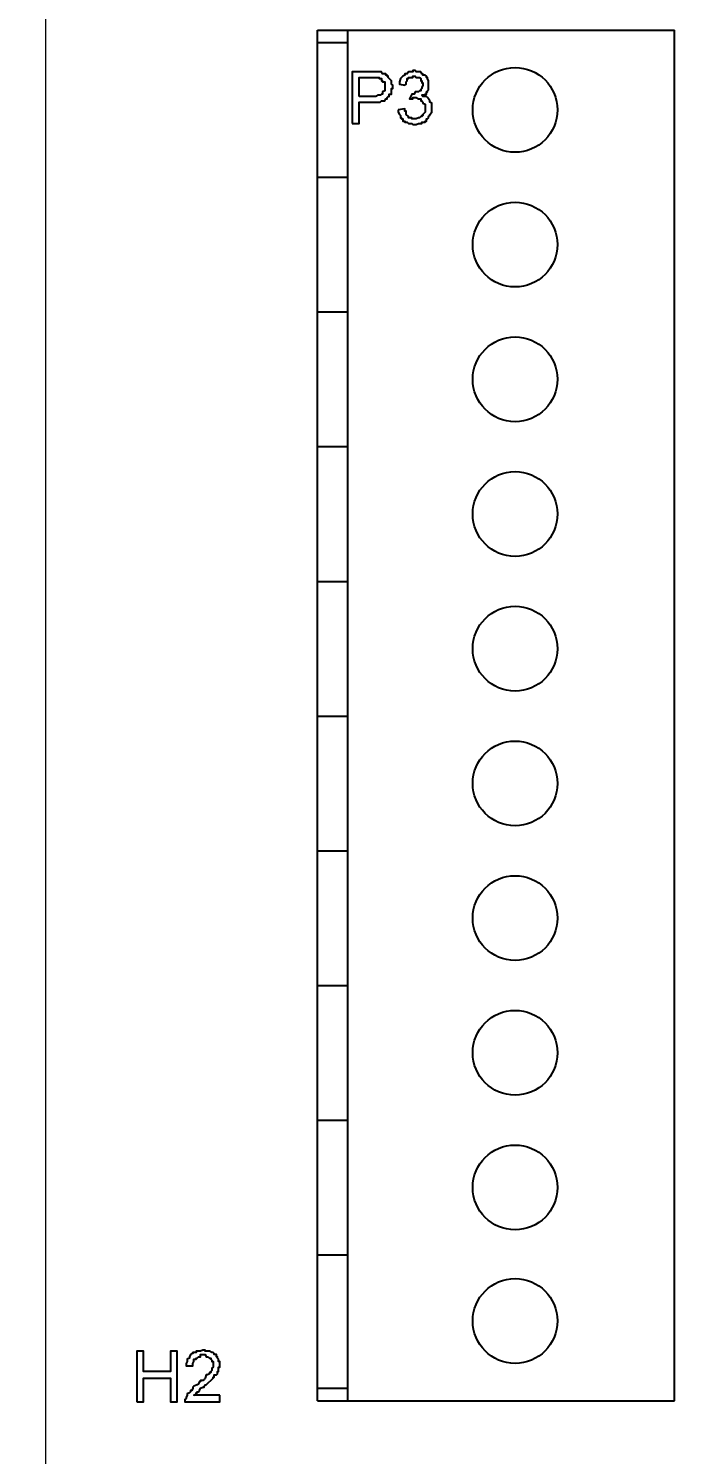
# Model space of a CAD drawing. Header units: millimetres. Extents: x -3 to 153, y 27 to 116.
# Drawn here: x 26.68 to 38.86, y 45.13 to 72.02 of the extents above; entities that cross this region are included whole.
import ezdxf

# ---------------------------------------------------------------- set-up
doc = ezdxf.new("R2010")
doc.units = ezdxf.units.MM
doc.header["$MEASUREMENT"] = 0
doc.layers.add('layer 1', color=7, linetype='Continuous')
doc.styles.get("Standard").update_dxf_attribs({"font": 'Deng.ttf'})
doc.dimstyles.get("Standard").update_dxf_attribs({"dimscale": 20, "dimtxt": 0.18, "dimasz": 0.18, "dimexe": 0.18, "dimexo": 0.0625, "dimgap": 0.09, "dimtad": 0, "dimtih": 1, "dimtoh": 1, "dimdec": 1, "dimzin": 0, "dimdsep": 46, "dimtxsty": 'Standard', "dimcen": 0.09, "dimadec": 0, "dimazin": 0, "dimtfac": 1, "dimtdec": 1, "dimtofl": 0, "dimtmove": 0, "dimatfit": 3, "dimfxl": 1, "dimtolj": 1, "dimtzin": 0, "dimarcsym": 0})

# ---------------------------------------------------------------- blocks, each defined once
blk = doc.blocks.new('*D5')
at = {"color": 0, "lineweight": -2, "transparency": 16777216}
for p, q in [((25.754, 101.01), (11.642, 101.01)), ((15.242, 97.41), (15.242, 75.775)), ((15.242, 46.613), (15.242, 68.247)), ((25.754, 43.013), (11.642, 43.013))]:
    blk.add_line(p, q, dxfattribs=at)
at = {"color": 0, "transparency": 16777216}
for points in [[(14.642, 97.41), (15.842, 97.41), (15.242, 101.01)], [(14.642, 46.613), (15.842, 46.613), (15.242, 43.013)]]:
    blk.add_solid(points, dxfattribs=at)
at = {"layer": 'Defpoints', "color": 0, "transparency": 16777216}
for p in [(27.004, 101.01), (15.242, 43.013), (27.004, 43.013)]:
    blk.add_point(p, dxfattribs=at)
at = {"color": 0, "transparency": 16777216, "insert": (15.242, 72.011), "char_height": 3.6, "attachment_point": 5}
blk.add_mtext('\\A1;58.0', dxfattribs=at)
blk = doc.blocks.new('*D10')
at = {"color": 0, "lineweight": -2, "transparency": 16777216}
for p, q in [((28.254, 103.486), (-2.144, 103.486)), ((1.456, 99.886), (1.456, 75.775)), ((1.456, 44.137), (1.456, 68.247)), ((28.254, 40.537), (-2.144, 40.537))]:
    blk.add_line(p, q, dxfattribs=at)
at = {"color": 0, "transparency": 16777216}
for points in [[(0.856, 99.886), (2.056, 99.886), (1.456, 103.486)], [(0.856, 44.137), (2.056, 44.137), (1.456, 40.537)]]:
    blk.add_solid(points, dxfattribs=at)
at = {"layer": 'Defpoints', "color": 0, "transparency": 16777216}
for p in [(29.504, 103.486), (1.456, 40.537), (29.504, 40.537)]:
    blk.add_point(p, dxfattribs=at)
at = {"color": 0, "transparency": 16777216, "insert": (1.456, 72.011), "char_height": 3.6, "attachment_point": 5}
blk.add_mtext('\\A1;62.9', dxfattribs=at)

msp = doc.modelspace()

# ---------------------------------------------------------------- linework, layer by layer
at = {"layer": 'layer 1', "color": 0}
for centre in [(35.852, 70.487), (35.852, 67.947), (35.852, 65.407), (35.852, 62.867), (35.852, 60.327), (35.852, 57.787), (35.852, 55.247), (35.852, 52.707), (35.852, 50.167), (35.852, 47.649)]:
    msp.add_ellipse(centre, major_axis=(0, 0.799), ratio=1, dxfattribs=at)
at = {"layer": 'layer 1', "color": 0, "lineweight": 9}
msp.add_open_spline([(27.004, 43.013), (27.004, 43.013), (27.004, 101.01), (27.004, 101.01)], degree=3, dxfattribs=at)
at = {"layer": 'layer 1', "color": 0, "lineweight": 25}
for points in [[(32.126, 46.146), (32.126, 46.146), (32.126, 71.99), (32.126, 71.99)], [(32.126, 71.99), (32.126, 71.99), (38.857, 71.99), (38.857, 71.99)], [(32.698, 46.146), (32.698, 46.146), (32.698, 71.99), (32.698, 71.99)], [(38.857, 46.146), (38.857, 46.146), (38.857, 71.99), (38.857, 71.99)], [(32.126, 71.757), (32.126, 71.757), (32.698, 71.757), (32.698, 71.757)], [(32.126, 69.217), (32.126, 69.217), (32.698, 69.217), (32.698, 69.217)], [(32.126, 66.677), (32.126, 66.677), (32.698, 66.677), (32.698, 66.677)], [(32.126, 64.137), (32.126, 64.137), (32.698, 64.137), (32.698, 64.137)], [(32.126, 61.597), (32.126, 61.597), (32.698, 61.597), (32.698, 61.597)], [(32.126, 59.057), (32.126, 59.057), (32.698, 59.057), (32.698, 59.057)], [(32.126, 56.517), (32.126, 56.517), (32.698, 56.517), (32.698, 56.517)], [(32.126, 53.977), (32.126, 53.977), (32.698, 53.977), (32.698, 53.977)], [(32.126, 51.437), (32.126, 51.437), (32.698, 51.437), (32.698, 51.437)], [(32.126, 48.897), (32.126, 48.897), (32.698, 48.897), (32.698, 48.897)], [(32.126, 46.379), (32.126, 46.379), (32.698, 46.379), (32.698, 46.379)], [(32.126, 46.146), (32.126, 46.146), (38.857, 46.146), (38.857, 46.146)]]:
    msp.add_open_spline(points, degree=3, dxfattribs=at)
at = {"layer": 'layer 1', "color": 0}
for points, knots in [([(32.783, 70.233), (32.783, 70.233), (32.783, 71.207), (32.783, 71.207), (32.783, 71.207), (32.783, 71.207), (33.164, 71.207), (33.164, 71.207), (33.164, 71.207), (33.213, 71.207), (33.262, 71.207), (33.312, 71.207), (33.312, 71.207), (33.312, 71.207), (33.333, 71.207), (33.333, 71.207), (33.333, 71.207), (33.333, 71.207), (33.354, 71.165), (33.354, 71.165), (33.354, 71.165), (33.354, 71.165), (33.418, 71.165), (33.418, 71.165), (33.418, 71.165), (33.418, 71.165), (33.418, 71.144), (33.418, 71.144), (33.418, 71.144), (33.418, 71.144), (33.439, 71.144), (33.439, 71.144), (33.439, 71.144), (33.439, 71.144), (33.439, 71.122), (33.439, 71.122), (33.439, 71.122), (33.439, 71.122), (33.46, 71.122), (33.46, 71.122), (33.46, 71.122), (33.46, 71.122), (33.46, 71.101), (33.46, 71.101), (33.46, 71.101), (33.46, 71.101), (33.481, 71.08), (33.481, 71.08), (33.481, 71.08), (33.481, 71.08), (33.523, 71.038), (33.523, 71.038), (33.523, 71.038), (33.523, 71.038), (33.523, 70.974), (33.523, 70.974), (33.523, 70.974), (33.523, 70.974), (33.545, 70.953), (33.545, 70.953), (33.545, 70.953), (33.545, 70.953), (33.545, 70.89), (33.545, 70.89), (33.545, 70.89), (33.545, 70.89), (33.523, 70.89), (33.523, 70.89), (33.523, 70.89), (33.523, 70.89), (33.523, 70.784), (33.523, 70.784), (33.523, 70.784), (33.523, 70.784), (33.481, 70.784), (33.481, 70.784), (33.481, 70.784), (33.481, 70.784), (33.481, 70.741), (33.481, 70.741), (33.481, 70.741), (33.481, 70.741), (33.46, 70.741), (33.46, 70.741), (33.46, 70.741), (33.46, 70.741), (33.439, 70.72), (33.439, 70.72), (33.439, 70.72), (33.439, 70.72), (33.439, 70.699), (33.439, 70.699), (33.439, 70.699), (33.439, 70.699), (33.418, 70.699), (33.418, 70.699), (33.418, 70.699), (33.418, 70.699), (33.396, 70.657), (33.396, 70.657), (33.396, 70.657), (33.396, 70.657), (33.333, 70.657), (33.333, 70.657), (33.333, 70.657), (33.333, 70.657), (33.312, 70.636), (33.312, 70.636), (33.312, 70.636), (33.312, 70.636), (32.91, 70.636), (32.91, 70.636), (32.91, 70.636), (32.91, 70.636), (32.91, 70.233), (32.91, 70.233), (32.91, 70.233), (32.91, 70.233), (32.783, 70.233), (32.783, 70.233)], [0, 0, 0, 0, 0.032258, 0.032258, 0.032258, 0.032258, 0.064516, 0.064516, 0.064516, 0.064516, 0.096774, 0.096774, 0.096774, 0.096774, 0.129032, 0.129032, 0.129032, 0.129032, 0.16129, 0.16129, 0.16129, 0.16129, 0.193548, 0.193548, 0.193548, 0.193548, 0.225806, 0.225806, 0.225806, 0.225806, 0.258065, 0.258065, 0.258065, 0.258065, 0.290323, 0.290323, 0.290323, 0.290323, 0.322581, 0.322581, 0.322581, 0.322581, 0.354839, 0.354839, 0.354839, 0.354839, 0.387097, 0.387097, 0.387097, 0.387097, 0.419355, 0.419355, 0.419355, 0.419355, 0.451613, 0.451613, 0.451613, 0.451613, 0.483871, 0.483871, 0.483871, 0.483871, 0.516129, 0.516129, 0.516129, 0.516129, 0.548387, 0.548387, 0.548387, 0.548387, 0.580645, 0.580645, 0.580645, 0.580645, 0.612903, 0.612903, 0.612903, 0.612903, 0.645161, 0.645161, 0.645161, 0.645161, 0.677419, 0.677419, 0.677419, 0.677419, 0.709677, 0.709677, 0.709677, 0.709677, 0.741935, 0.741935, 0.741935, 0.741935, 0.774194, 0.774194, 0.774194, 0.774194, 0.806452, 0.806452, 0.806452, 0.806452, 0.83871, 0.83871, 0.83871, 0.83871, 0.870968, 0.870968, 0.870968, 0.870968, 0.903226, 0.903226, 0.903226, 0.903226, 0.935484, 0.935484, 0.935484, 0.935484, 1, 1, 1, 1]), ([(32.91, 70.741), (32.91, 70.741), (33.227, 70.741), (33.227, 70.741), (33.227, 70.741), (33.227, 70.741), (33.269, 70.763), (33.269, 70.763), (33.269, 70.763), (33.269, 70.763), (33.312, 70.763), (33.312, 70.763), (33.312, 70.763), (33.312, 70.763), (33.333, 70.784), (33.333, 70.784), (33.333, 70.784), (33.333, 70.784), (33.354, 70.784), (33.354, 70.784), (33.354, 70.784), (33.354, 70.784), (33.354, 70.826), (33.354, 70.826), (33.354, 70.826), (33.354, 70.826), (33.396, 70.847), (33.396, 70.847), (33.396, 70.847), (33.396, 70.847), (33.396, 70.868), (33.396, 70.868), (33.396, 70.868), (33.396, 70.911), (33.396, 70.953), (33.396, 70.995), (33.396, 70.995), (33.396, 70.995), (33.396, 71.017), (33.396, 71.017), (33.396, 71.017), (33.396, 71.017), (33.354, 71.017), (33.354, 71.017), (33.354, 71.017), (33.354, 71.017), (33.354, 71.038), (33.354, 71.038), (33.354, 71.038), (33.354, 71.038), (33.333, 71.038), (33.333, 71.038), (33.333, 71.038), (33.333, 71.038), (33.333, 71.08), (33.333, 71.08), (33.333, 71.08), (33.333, 71.08), (33.291, 71.08), (33.291, 71.08), (33.291, 71.08), (33.291, 71.08), (33.291, 71.101), (33.291, 71.101), (33.291, 71.101), (33.291, 71.101), (32.91, 71.101), (32.91, 71.101), (32.91, 71.101), (32.91, 71.101), (32.91, 70.741), (32.91, 70.741)], [0, 0, 0, 0, 0.052632, 0.052632, 0.052632, 0.052632, 0.105263, 0.105263, 0.105263, 0.105263, 0.157895, 0.157895, 0.157895, 0.157895, 0.210526, 0.210526, 0.210526, 0.210526, 0.263158, 0.263158, 0.263158, 0.263158, 0.315789, 0.315789, 0.315789, 0.315789, 0.368421, 0.368421, 0.368421, 0.368421, 0.421053, 0.421053, 0.421053, 0.421053, 0.473684, 0.473684, 0.473684, 0.473684, 0.526316, 0.526316, 0.526316, 0.526316, 0.578947, 0.578947, 0.578947, 0.578947, 0.631579, 0.631579, 0.631579, 0.631579, 0.684211, 0.684211, 0.684211, 0.684211, 0.736842, 0.736842, 0.736842, 0.736842, 0.789474, 0.789474, 0.789474, 0.789474, 0.842105, 0.842105, 0.842105, 0.842105, 0.894737, 0.894737, 0.894737, 0.894737, 1, 1, 1, 1]), ([(33.65, 70.487), (33.65, 70.487), (33.777, 70.509), (33.777, 70.509), (33.777, 70.509), (33.777, 70.509), (33.777, 70.466), (33.777, 70.466), (33.777, 70.466), (33.777, 70.466), (33.799, 70.466), (33.799, 70.466), (33.799, 70.466), (33.799, 70.466), (33.799, 70.403), (33.799, 70.403), (33.799, 70.403), (33.799, 70.403), (33.841, 70.36), (33.841, 70.36), (33.841, 70.36), (33.841, 70.36), (33.841, 70.339), (33.841, 70.339), (33.841, 70.339), (33.841, 70.339), (33.904, 70.339), (33.904, 70.339), (33.904, 70.339), (33.904, 70.339), (33.904, 70.318), (33.904, 70.318), (33.904, 70.318), (33.904, 70.318), (33.989, 70.318), (33.989, 70.318), (33.989, 70.318), (33.989, 70.318), (34.031, 70.339), (34.031, 70.339), (34.031, 70.339), (34.031, 70.339), (34.053, 70.339), (34.053, 70.339), (34.053, 70.339), (34.053, 70.339), (34.074, 70.36), (34.074, 70.36), (34.074, 70.36), (34.074, 70.36), (34.095, 70.36), (34.095, 70.36), (34.095, 70.36), (34.095, 70.36), (34.095, 70.382), (34.095, 70.382), (34.095, 70.382), (34.095, 70.382), (34.116, 70.382), (34.116, 70.382), (34.116, 70.382), (34.116, 70.382), (34.116, 70.403), (34.116, 70.403), (34.116, 70.403), (34.116, 70.403), (34.158, 70.445), (34.158, 70.445), (34.158, 70.445), (34.158, 70.445), (34.158, 70.593), (34.158, 70.593), (34.158, 70.593), (34.158, 70.593), (34.116, 70.614), (34.116, 70.614), (34.116, 70.614), (34.116, 70.614), (34.116, 70.636), (34.116, 70.636), (34.116, 70.636), (34.116, 70.636), (34.095, 70.657), (34.095, 70.657), (34.095, 70.657), (34.095, 70.657), (34.074, 70.657), (34.074, 70.657), (34.074, 70.657), (34.074, 70.657), (34.074, 70.699), (34.074, 70.699), (34.074, 70.699), (34.074, 70.699), (34.031, 70.699), (34.031, 70.699), (34.031, 70.699), (34.031, 70.699), (33.989, 70.72), (33.989, 70.72), (33.989, 70.72), (33.989, 70.72), (33.926, 70.72), (33.926, 70.72), (33.926, 70.72), (33.926, 70.72), (33.926, 70.699), (33.926, 70.699), (33.926, 70.699), (33.926, 70.699), (33.862, 70.699), (33.862, 70.699), (33.862, 70.699), (33.862, 70.699), (33.904, 70.784), (33.904, 70.784), (33.904, 70.784), (33.904, 70.784), (33.947, 70.784), (33.947, 70.784), (33.947, 70.784), (33.947, 70.784), (33.968, 70.826), (33.968, 70.826), (33.968, 70.826), (33.968, 70.826), (34.031, 70.826), (34.031, 70.826), (34.031, 70.826), (34.031, 70.826), (34.053, 70.847), (34.053, 70.847), (34.053, 70.847), (34.053, 70.847), (34.074, 70.847), (34.074, 70.847), (34.074, 70.847), (34.074, 70.847), (34.074, 70.868), (34.074, 70.868), (34.074, 70.868), (34.074, 70.868), (34.095, 70.89), (34.095, 70.89), (34.095, 70.89), (34.095, 70.89), (34.095, 70.911), (34.095, 70.911), (34.095, 70.911), (34.095, 70.911), (34.116, 70.953), (34.116, 70.953), (34.116, 70.953), (34.116, 70.953), (34.116, 70.995), (34.116, 70.995), (34.116, 70.995), (34.116, 70.995), (34.095, 70.995), (34.095, 70.995), (34.095, 70.995), (34.095, 70.995), (34.095, 71.038), (34.095, 71.038), (34.095, 71.038), (34.095, 71.038), (34.074, 71.038), (34.074, 71.038), (34.074, 71.038), (34.074, 71.038), (34.074, 71.08), (34.074, 71.08), (34.074, 71.08), (34.074, 71.08), (34.053, 71.101), (34.053, 71.101), (34.053, 71.101), (34.053, 71.101), (33.989, 71.101), (33.989, 71.101), (33.989, 71.101), (33.989, 71.101), (33.968, 71.122), (33.968, 71.122), (33.968, 71.122), (33.968, 71.122), (33.926, 71.122), (33.926, 71.122), (33.926, 71.122), (33.926, 71.122), (33.926, 71.101), (33.926, 71.101), (33.926, 71.101), (33.926, 71.101), (33.841, 71.101), (33.841, 71.101), (33.841, 71.101), (33.841, 71.101), (33.841, 71.08), (33.841, 71.08), (33.841, 71.08), (33.841, 71.08), (33.82, 71.08), (33.82, 71.08), (33.82, 71.08), (33.82, 71.08), (33.82, 71.038), (33.82, 71.038), (33.82, 71.038), (33.82, 71.038), (33.799, 71.017), (33.799, 71.017), (33.799, 71.017), (33.799, 71.017), (33.799, 70.974), (33.799, 70.974), (33.799, 70.974), (33.799, 70.974), (33.777, 70.953), (33.777, 70.953), (33.777, 70.953), (33.777, 70.953), (33.672, 70.974), (33.672, 70.974), (33.672, 70.974), (33.672, 70.974), (33.672, 71.017), (33.672, 71.017), (33.672, 71.017), (33.672, 71.017), (33.693, 71.08), (33.693, 71.08), (33.693, 71.08), (33.693, 71.08), (33.735, 71.122), (33.735, 71.122), (33.735, 71.122), (33.735, 71.122), (33.777, 71.144), (33.777, 71.144), (33.777, 71.144), (33.777, 71.144), (33.777, 71.165), (33.777, 71.165), (33.777, 71.165), (33.777, 71.165), (33.82, 71.165), (33.82, 71.165), (33.82, 71.165), (33.82, 71.165), (33.841, 71.207), (33.841, 71.207), (33.841, 71.207), (33.841, 71.207), (33.926, 71.207), (33.926, 71.207), (33.926, 71.207), (33.926, 71.207), (33.926, 71.228), (33.926, 71.228), (33.926, 71.228), (33.926, 71.228), (33.968, 71.228), (33.968, 71.228), (33.968, 71.228), (33.968, 71.228), (33.989, 71.207), (33.989, 71.207), (33.989, 71.207), (33.989, 71.207), (34.074, 71.207), (34.074, 71.207), (34.074, 71.207), (34.074, 71.207), (34.095, 71.165), (34.095, 71.165), (34.095, 71.165), (34.095, 71.165), (34.116, 71.165), (34.116, 71.165), (34.116, 71.165), (34.116, 71.165), (34.116, 71.144), (34.116, 71.144), (34.116, 71.144), (34.116, 71.144), (34.158, 71.144), (34.158, 71.144), (34.158, 71.144), (34.158, 71.144), (34.18, 71.122), (34.18, 71.122), (34.18, 71.122), (34.18, 71.122), (34.18, 71.101), (34.18, 71.101), (34.18, 71.101), (34.18, 71.101), (34.201, 71.101), (34.201, 71.101), (34.201, 71.101), (34.201, 71.101), (34.201, 71.08), (34.201, 71.08), (34.201, 71.08), (34.201, 71.08), (34.222, 71.038), (34.222, 71.038), (34.222, 71.038), (34.222, 71.038), (34.222, 70.868), (34.222, 70.868), (34.222, 70.868), (34.222, 70.868), (34.201, 70.847), (34.201, 70.847), (34.201, 70.847), (34.201, 70.847), (34.201, 70.826), (34.201, 70.826), (34.201, 70.826), (34.201, 70.826), (34.18, 70.826), (34.18, 70.826), (34.18, 70.826), (34.18, 70.826), (34.18, 70.784), (34.18, 70.784), (34.18, 70.784), (34.18, 70.784), (34.158, 70.784), (34.158, 70.784), (34.158, 70.784), (34.158, 70.784), (34.116, 70.763), (34.116, 70.763), (34.116, 70.763), (34.116, 70.763), (34.095, 70.763), (34.095, 70.763), (34.095, 70.763), (34.095, 70.763), (34.116, 70.763), (34.116, 70.763), (34.116, 70.763), (34.116, 70.763), (34.116, 70.741), (34.116, 70.741), (34.116, 70.741), (34.116, 70.741), (34.18, 70.741), (34.18, 70.741), (34.18, 70.741), (34.18, 70.741), (34.201, 70.72), (34.201, 70.72), (34.201, 70.72), (34.201, 70.72), (34.222, 70.699), (34.222, 70.699), (34.222, 70.699), (34.222, 70.699), (34.243, 70.657), (34.243, 70.657), (34.243, 70.657), (34.243, 70.657), (34.243, 70.636), (34.243, 70.636), (34.243, 70.636), (34.243, 70.636), (34.285, 70.614), (34.285, 70.614), (34.285, 70.614), (34.285, 70.614), (34.285, 70.445), (34.285, 70.445), (34.285, 70.445), (34.285, 70.445), (34.243, 70.403), (34.243, 70.403), (34.243, 70.403), (34.243, 70.403), (34.243, 70.382), (34.243, 70.382), (34.243, 70.382), (34.243, 70.382), (34.222, 70.36), (34.222, 70.36), (34.222, 70.36), (34.222, 70.36), (34.222, 70.339), (34.222, 70.339), (34.222, 70.339), (34.222, 70.339), (34.201, 70.318), (34.201, 70.318), (34.201, 70.318), (34.201, 70.318), (34.18, 70.318), (34.18, 70.318), (34.18, 70.318), (34.18, 70.318), (34.18, 70.276), (34.18, 70.276), (34.18, 70.276), (34.18, 70.276), (34.158, 70.276), (34.158, 70.276), (34.158, 70.276), (34.158, 70.276), (34.158, 70.255), (34.158, 70.255), (34.158, 70.255), (34.158, 70.255), (34.095, 70.255), (34.095, 70.255), (34.095, 70.255), (34.095, 70.255), (34.095, 70.233), (34.095, 70.233), (34.095, 70.233), (34.095, 70.233), (34.031, 70.233), (34.031, 70.233), (34.031, 70.233), (34.031, 70.233), (33.989, 70.212), (33.989, 70.212), (33.989, 70.212), (33.989, 70.212), (33.926, 70.212), (33.926, 70.212), (33.926, 70.212), (33.926, 70.212), (33.904, 70.233), (33.904, 70.233), (33.904, 70.233), (33.904, 70.233), (33.841, 70.233), (33.841, 70.233), (33.841, 70.233), (33.841, 70.233), (33.82, 70.255), (33.82, 70.255), (33.82, 70.255), (33.82, 70.255), (33.777, 70.255), (33.777, 70.255), (33.777, 70.255), (33.777, 70.255), (33.777, 70.276), (33.777, 70.276), (33.777, 70.276), (33.777, 70.276), (33.735, 70.276), (33.735, 70.276), (33.735, 70.276), (33.735, 70.276), (33.735, 70.318), (33.735, 70.318), (33.735, 70.318), (33.735, 70.318), (33.714, 70.318), (33.714, 70.318), (33.714, 70.318), (33.714, 70.318), (33.714, 70.339), (33.714, 70.339), (33.714, 70.339), (33.714, 70.339), (33.693, 70.339), (33.693, 70.339), (33.693, 70.339), (33.693, 70.339), (33.693, 70.382), (33.693, 70.382), (33.693, 70.382), (33.693, 70.382), (33.672, 70.403), (33.672, 70.403), (33.672, 70.403), (33.672, 70.403), (33.65, 70.445), (33.65, 70.445), (33.65, 70.445), (33.65, 70.445), (33.65, 70.487), (33.65, 70.487)], [0, 0, 0, 0, 0.00813, 0.00813, 0.00813, 0.00813, 0.01626, 0.01626, 0.01626, 0.01626, 0.02439, 0.02439, 0.02439, 0.02439, 0.03252, 0.03252, 0.03252, 0.03252, 0.04065, 0.04065, 0.04065, 0.04065, 0.04878, 0.04878, 0.04878, 0.04878, 0.056911, 0.056911, 0.056911, 0.056911, 0.065041, 0.065041, 0.065041, 0.065041, 0.073171, 0.073171, 0.073171, 0.073171, 0.081301, 0.081301, 0.081301, 0.081301, 0.089431, 0.089431, 0.089431, 0.089431, 0.097561, 0.097561, 0.097561, 0.097561, 0.105691, 0.105691, 0.105691, 0.105691, 0.113821, 0.113821, 0.113821, 0.113821, 0.121951, 0.121951, 0.121951, 0.121951, 0.130081, 0.130081, 0.130081, 0.130081, 0.138211, 0.138211, 0.138211, 0.138211, 0.146341, 0.146341, 0.146341, 0.146341, 0.154472, 0.154472, 0.154472, 0.154472, 0.162602, 0.162602, 0.162602, 0.162602, 0.170732, 0.170732, 0.170732, 0.170732, 0.178862, 0.178862, 0.178862, 0.178862, 0.186992, 0.186992, 0.186992, 0.186992, 0.195122, 0.195122, 0.195122, 0.195122, 0.203252, 0.203252, 0.203252, 0.203252, 0.211382, 0.211382, 0.211382, 0.211382, 0.219512, 0.219512, 0.219512, 0.219512, 0.227642, 0.227642, 0.227642, 0.227642, 0.235772, 0.235772, 0.235772, 0.235772, 0.243902, 0.243902, 0.243902, 0.243902, 0.252033, 0.252033, 0.252033, 0.252033, 0.260163, 0.260163, 0.260163, 0.260163, 0.268293, 0.268293, 0.268293, 0.268293, 0.276423, 0.276423, 0.276423, 0.276423, 0.284553, 0.284553, 0.284553, 0.284553, 0.292683, 0.292683, 0.292683, 0.292683, 0.300813, 0.300813, 0.300813, 0.300813, 0.308943, 0.308943, 0.308943, 0.308943, 0.317073, 0.317073, 0.317073, 0.317073, 0.325203, 0.325203, 0.325203, 0.325203, 0.333333, 0.333333, 0.333333, 0.333333, 0.341463, 0.341463, 0.341463, 0.341463, 0.349593, 0.349593, 0.349593, 0.349594, 0.357724, 0.357724, 0.357724, 0.357724, 0.365854, 0.365854, 0.365854, 0.365854, 0.373984, 0.373984, 0.373984, 0.373984, 0.382114, 0.382114, 0.382114, 0.382114, 0.390244, 0.390244, 0.390244, 0.390244, 0.398374, 0.398374, 0.398374, 0.398374, 0.406504, 0.406504, 0.406504, 0.406504, 0.414634, 0.414634, 0.414634, 0.414634, 0.422764, 0.422764, 0.422764, 0.422764, 0.430894, 0.430894, 0.430894, 0.430894, 0.439024, 0.439024, 0.439024, 0.439024, 0.447154, 0.447154, 0.447154, 0.447154, 0.455285, 0.455285, 0.455285, 0.455285, 0.463415, 0.463415, 0.463415, 0.463415, 0.471545, 0.471545, 0.471545, 0.471545, 0.479675, 0.479675, 0.479675, 0.479675, 0.487805, 0.487805, 0.487805, 0.487805, 0.495935, 0.495935, 0.495935, 0.495935, 0.504065, 0.504065, 0.504065, 0.504065, 0.512195, 0.512195, 0.512195, 0.512195, 0.520325, 0.520325, 0.520325, 0.520325, 0.528455, 0.528455, 0.528455, 0.528455, 0.536585, 0.536585, 0.536585, 0.536585, 0.544715, 0.544715, 0.544715, 0.544715, 0.552846, 0.552846, 0.552846, 0.552846, 0.560976, 0.560976, 0.560976, 0.560976, 0.569106, 0.569106, 0.569106, 0.569106, 0.577236, 0.577236, 0.577236, 0.577236, 0.585366, 0.585366, 0.585366, 0.585366, 0.593496, 0.593496, 0.593496, 0.593496, 0.601626, 0.601626, 0.601626, 0.601626, 0.609756, 0.609756, 0.609756, 0.609756, 0.617886, 0.617886, 0.617886, 0.617886, 0.626016, 0.626016, 0.626016, 0.626016, 0.634146, 0.634146, 0.634146, 0.634146, 0.642276, 0.642276, 0.642276, 0.642276, 0.650407, 0.650407, 0.650407, 0.650407, 0.658537, 0.658537, 0.658537, 0.658537, 0.666667, 0.666667, 0.666667, 0.666667, 0.674797, 0.674797, 0.674797, 0.674797, 0.682927, 0.682927, 0.682927, 0.682927, 0.691057, 0.691057, 0.691057, 0.691057, 0.699187, 0.699187, 0.699187, 0.699187, 0.707317, 0.707317, 0.707317, 0.707317, 0.715447, 0.715447, 0.715447, 0.715447, 0.723577, 0.723577, 0.723577, 0.723577, 0.731707, 0.731707, 0.731707, 0.731707, 0.739837, 0.739837, 0.739837, 0.739837, 0.747967, 0.747967, 0.747967, 0.747967, 0.756098, 0.756098, 0.756098, 0.756098, 0.764228, 0.764228, 0.764228, 0.764228, 0.772358, 0.772358, 0.772358, 0.772358, 0.780488, 0.780488, 0.780488, 0.780488, 0.788618, 0.788618, 0.788618, 0.788618, 0.796748, 0.796748, 0.796748, 0.796748, 0.804878, 0.804878, 0.804878, 0.804878, 0.813008, 0.813008, 0.813008, 0.813008, 0.821138, 0.821138, 0.821138, 0.821138, 0.829268, 0.829268, 0.829268, 0.829268, 0.837398, 0.837398, 0.837398, 0.837398, 0.845528, 0.845528, 0.845528, 0.845528, 0.853659, 0.853659, 0.853659, 0.853659, 0.861789, 0.861789, 0.861789, 0.861789, 0.869919, 0.869919, 0.869919, 0.869919, 0.878049, 0.878049, 0.878049, 0.878049, 0.886179, 0.886179, 0.886179, 0.886179, 0.894309, 0.894309, 0.894309, 0.894309, 0.902439, 0.902439, 0.902439, 0.902439, 0.910569, 0.910569, 0.910569, 0.910569, 0.918699, 0.918699, 0.918699, 0.918699, 0.926829, 0.926829, 0.926829, 0.926829, 0.934959, 0.934959, 0.934959, 0.934959, 0.943089, 0.943089, 0.943089, 0.943089, 0.95122, 0.95122, 0.95122, 0.95122, 0.95935, 0.95935, 0.95935, 0.95935, 0.96748, 0.96748, 0.96748, 0.96748, 0.97561, 0.97561, 0.97561, 0.97561, 0.98374, 0.98374, 0.98374, 0.98374, 1, 1, 1, 1]), ([(28.719, 46.125), (28.719, 46.125), (28.719, 47.077), (28.719, 47.077), (28.719, 47.077), (28.719, 47.077), (28.846, 47.077), (28.846, 47.077), (28.846, 47.077), (28.846, 47.077), (28.846, 46.696), (28.846, 46.696), (28.846, 46.696), (28.846, 46.696), (29.354, 46.696), (29.354, 46.696), (29.354, 46.696), (29.354, 46.696), (29.354, 47.077), (29.354, 47.077), (29.354, 47.077), (29.354, 47.077), (29.481, 47.077), (29.481, 47.077), (29.481, 47.077), (29.481, 47.077), (29.481, 46.125), (29.481, 46.125), (29.481, 46.125), (29.481, 46.125), (29.354, 46.125), (29.354, 46.125), (29.354, 46.125), (29.354, 46.125), (29.354, 46.569), (29.354, 46.569), (29.354, 46.569), (29.354, 46.569), (28.846, 46.569), (28.846, 46.569), (28.846, 46.569), (28.846, 46.569), (28.846, 46.125), (28.846, 46.125), (28.846, 46.125), (28.846, 46.125), (28.719, 46.125), (28.719, 46.125)], [0, 0, 0, 0, 0.076923, 0.076923, 0.076923, 0.076923, 0.153846, 0.153846, 0.153846, 0.153846, 0.230769, 0.230769, 0.230769, 0.230769, 0.307692, 0.307692, 0.307692, 0.307692, 0.384615, 0.384615, 0.384615, 0.384615, 0.461538, 0.461538, 0.461538, 0.461538, 0.538462, 0.538462, 0.538462, 0.538462, 0.615385, 0.615385, 0.615385, 0.615385, 0.692308, 0.692308, 0.692308, 0.692308, 0.769231, 0.769231, 0.769231, 0.769231, 0.846154, 0.846154, 0.846154, 0.846154, 1, 1, 1, 1]), ([(30.285, 46.252), (30.285, 46.252), (30.285, 46.125), (30.285, 46.125), (30.285, 46.125), (30.285, 46.125), (29.629, 46.125), (29.629, 46.125), (29.629, 46.125), (29.629, 46.125), (29.629, 46.167), (29.629, 46.167), (29.629, 46.167), (29.629, 46.167), (29.65, 46.188), (29.65, 46.188), (29.65, 46.188), (29.65, 46.188), (29.65, 46.209), (29.65, 46.209), (29.65, 46.209), (29.65, 46.209), (29.671, 46.252), (29.671, 46.252), (29.671, 46.252), (29.671, 46.252), (29.671, 46.273), (29.671, 46.273), (29.671, 46.273), (29.671, 46.273), (29.713, 46.294), (29.713, 46.294), (29.713, 46.294), (29.713, 46.294), (29.735, 46.315), (29.735, 46.315), (29.735, 46.315), (29.735, 46.315), (29.735, 46.336), (29.735, 46.336), (29.735, 46.336), (29.735, 46.336), (29.756, 46.336), (29.756, 46.336), (29.756, 46.336), (29.756, 46.336), (29.777, 46.379), (29.777, 46.379), (29.777, 46.379), (29.777, 46.379), (29.777, 46.4), (29.777, 46.4), (29.777, 46.4), (29.777, 46.4), (29.798, 46.421), (29.798, 46.421), (29.798, 46.421), (29.798, 46.421), (29.862, 46.442), (29.862, 46.442), (29.862, 46.442), (29.862, 46.442), (29.883, 46.463), (29.883, 46.463), (29.883, 46.463), (29.883, 46.463), (29.904, 46.506), (29.904, 46.506), (29.904, 46.506), (29.904, 46.506), (29.925, 46.506), (29.925, 46.506), (29.925, 46.506), (29.925, 46.506), (29.925, 46.527), (29.925, 46.527), (29.925, 46.527), (29.925, 46.527), (29.967, 46.527), (29.967, 46.527), (29.967, 46.527), (29.967, 46.527), (29.989, 46.548), (29.989, 46.548), (29.989, 46.548), (29.989, 46.548), (30.01, 46.569), (30.01, 46.569), (30.01, 46.569), (30.01, 46.569), (30.031, 46.633), (30.031, 46.633), (30.031, 46.633), (30.031, 46.633), (30.052, 46.633), (30.052, 46.633), (30.052, 46.633), (30.052, 46.633), (30.094, 46.654), (30.094, 46.654), (30.094, 46.654), (30.094, 46.654), (30.094, 46.675), (30.094, 46.675), (30.094, 46.675), (30.094, 46.675), (30.116, 46.675), (30.116, 46.675), (30.116, 46.675), (30.116, 46.675), (30.116, 46.696), (30.116, 46.696), (30.116, 46.696), (30.116, 46.696), (30.137, 46.717), (30.137, 46.717), (30.137, 46.717), (30.137, 46.717), (30.137, 46.76), (30.137, 46.76), (30.137, 46.76), (30.137, 46.76), (30.158, 46.781), (30.158, 46.781), (30.158, 46.781), (30.158, 46.781), (30.158, 46.887), (30.158, 46.887), (30.158, 46.887), (30.158, 46.887), (30.137, 46.887), (30.137, 46.887), (30.137, 46.887), (30.137, 46.887), (30.137, 46.908), (30.137, 46.908), (30.137, 46.908), (30.137, 46.908), (30.116, 46.929), (30.116, 46.929), (30.116, 46.929), (30.116, 46.929), (30.116, 46.95), (30.116, 46.95), (30.116, 46.95), (30.116, 46.95), (30.094, 46.95), (30.094, 46.95), (30.094, 46.95), (30.094, 46.95), (30.052, 46.971), (30.052, 46.971), (30.052, 46.971), (30.052, 46.971), (30.031, 46.971), (30.031, 46.971), (30.031, 46.971), (30.031, 46.971), (30.01, 47.014), (30.01, 47.014), (30.01, 47.014), (30.01, 47.014), (29.925, 47.014), (29.925, 47.014), (29.925, 47.014), (29.925, 47.014), (29.925, 46.971), (29.925, 46.971), (29.925, 46.971), (29.925, 46.971), (29.883, 46.971), (29.883, 46.971), (29.883, 46.971), (29.883, 46.971), (29.862, 46.95), (29.862, 46.95), (29.862, 46.95), (29.862, 46.95), (29.84, 46.95), (29.84, 46.95), (29.84, 46.95), (29.84, 46.95), (29.84, 46.929), (29.84, 46.929), (29.84, 46.929), (29.84, 46.929), (29.798, 46.929), (29.798, 46.929), (29.798, 46.929), (29.798, 46.929), (29.798, 46.887), (29.798, 46.887), (29.798, 46.887), (29.798, 46.887), (29.777, 46.844), (29.777, 46.844), (29.777, 46.844), (29.777, 46.844), (29.777, 46.802), (29.777, 46.802), (29.777, 46.802), (29.777, 46.802), (29.65, 46.802), (29.65, 46.802), (29.65, 46.802), (29.65, 46.802), (29.65, 46.844), (29.65, 46.844), (29.65, 46.844), (29.65, 46.844), (29.671, 46.887), (29.671, 46.887), (29.671, 46.887), (29.671, 46.887), (29.671, 46.929), (29.671, 46.929), (29.671, 46.929), (29.671, 46.929), (29.713, 46.95), (29.713, 46.95), (29.713, 46.95), (29.713, 46.95), (29.713, 46.971), (29.713, 46.971), (29.713, 46.971), (29.713, 46.971), (29.735, 47.014), (29.735, 47.014), (29.735, 47.014), (29.735, 47.014), (29.756, 47.035), (29.756, 47.035), (29.756, 47.035), (29.756, 47.035), (29.777, 47.035), (29.777, 47.035), (29.777, 47.035), (29.777, 47.035), (29.777, 47.056), (29.777, 47.056), (29.777, 47.056), (29.777, 47.056), (29.84, 47.056), (29.84, 47.056), (29.84, 47.056), (29.84, 47.056), (29.84, 47.077), (29.84, 47.077), (29.84, 47.077), (29.84, 47.077), (29.925, 47.077), (29.925, 47.077), (29.925, 47.077), (29.925, 47.077), (29.967, 47.098), (29.967, 47.098), (29.967, 47.098), (29.967, 47.098), (30.01, 47.098), (30.01, 47.098), (30.01, 47.098), (30.01, 47.098), (30.01, 47.077), (30.01, 47.077), (30.01, 47.077), (30.01, 47.077), (30.094, 47.077), (30.094, 47.077), (30.094, 47.077), (30.094, 47.077), (30.137, 47.056), (30.137, 47.056), (30.137, 47.056), (30.137, 47.056), (30.158, 47.056), (30.158, 47.056), (30.158, 47.056), (30.158, 47.056), (30.179, 47.035), (30.179, 47.035), (30.179, 47.035), (30.179, 47.035), (30.179, 47.014), (30.179, 47.014), (30.179, 47.014), (30.179, 47.014), (30.221, 47.014), (30.221, 47.014), (30.221, 47.014), (30.221, 47.014), (30.221, 46.971), (30.221, 46.971), (30.221, 46.971), (30.221, 46.971), (30.243, 46.971), (30.243, 46.971), (30.243, 46.971), (30.243, 46.971), (30.243, 46.95), (30.243, 46.95), (30.243, 46.95), (30.243, 46.95), (30.264, 46.929), (30.264, 46.929), (30.264, 46.929), (30.264, 46.929), (30.264, 46.887), (30.264, 46.887), (30.264, 46.887), (30.264, 46.887), (30.285, 46.887), (30.285, 46.887), (30.285, 46.887), (30.285, 46.887), (30.285, 46.781), (30.285, 46.781), (30.285, 46.781), (30.285, 46.781), (30.264, 46.781), (30.264, 46.781), (30.264, 46.781), (30.264, 46.781), (30.264, 46.696), (30.264, 46.696), (30.264, 46.696), (30.264, 46.696), (30.243, 46.696), (30.243, 46.696), (30.243, 46.696), (30.243, 46.696), (30.243, 46.654), (30.243, 46.654), (30.243, 46.654), (30.243, 46.654), (30.221, 46.633), (30.221, 46.633), (30.221, 46.633), (30.221, 46.633), (30.179, 46.633), (30.179, 46.633), (30.179, 46.633), (30.179, 46.633), (30.179, 46.59), (30.179, 46.59), (30.179, 46.59), (30.179, 46.59), (30.158, 46.59), (30.158, 46.59), (30.158, 46.59), (30.158, 46.59), (30.158, 46.569), (30.158, 46.569), (30.158, 46.569), (30.158, 46.569), (30.031, 46.442), (30.031, 46.442), (30.031, 46.442), (30.031, 46.442), (30.01, 46.442), (30.01, 46.442), (30.01, 46.442), (30.01, 46.442), (29.989, 46.421), (29.989, 46.421), (29.989, 46.421), (29.989, 46.421), (29.989, 46.4), (29.989, 46.4), (29.989, 46.4), (29.989, 46.4), (29.967, 46.4), (29.967, 46.4), (29.967, 46.4), (29.967, 46.4), (29.925, 46.379), (29.925, 46.379), (29.925, 46.379), (29.925, 46.379), (29.904, 46.336), (29.904, 46.336), (29.904, 46.336), (29.904, 46.336), (29.883, 46.315), (29.883, 46.315), (29.883, 46.315), (29.883, 46.315), (29.862, 46.315), (29.862, 46.315), (29.862, 46.315), (29.862, 46.315), (29.862, 46.294), (29.862, 46.294), (29.862, 46.294), (29.862, 46.294), (29.84, 46.294), (29.84, 46.294), (29.84, 46.294), (29.84, 46.294), (29.84, 46.273), (29.84, 46.273), (29.84, 46.273), (29.84, 46.273), (29.798, 46.252), (29.798, 46.252), (29.798, 46.252), (29.798, 46.252), (30.285, 46.252), (30.285, 46.252)], [0, 0, 0, 0, 0.009709, 0.009709, 0.009709, 0.009709, 0.019417, 0.019417, 0.019417, 0.019417, 0.029126, 0.029126, 0.029126, 0.029126, 0.038835, 0.038835, 0.038835, 0.038835, 0.048544, 0.048544, 0.048544, 0.048544, 0.058252, 0.058252, 0.058252, 0.058252, 0.067961, 0.067961, 0.067961, 0.067961, 0.07767, 0.07767, 0.07767, 0.07767, 0.087379, 0.087379, 0.087379, 0.087379, 0.097087, 0.097087, 0.097087, 0.097087, 0.106796, 0.106796, 0.106796, 0.106796, 0.116505, 0.116505, 0.116505, 0.116505, 0.126214, 0.126214, 0.126214, 0.126214, 0.135922, 0.135922, 0.135922, 0.135922, 0.145631, 0.145631, 0.145631, 0.145631, 0.15534, 0.15534, 0.15534, 0.15534, 0.165049, 0.165049, 0.165049, 0.165049, 0.174757, 0.174757, 0.174757, 0.174757, 0.184466, 0.184466, 0.184466, 0.184466, 0.194175, 0.194175, 0.194175, 0.194175, 0.203883, 0.203883, 0.203883, 0.203884, 0.213592, 0.213592, 0.213592, 0.213592, 0.223301, 0.223301, 0.223301, 0.223301, 0.23301, 0.23301, 0.23301, 0.23301, 0.242718, 0.242718, 0.242718, 0.242718, 0.252427, 0.252427, 0.252427, 0.252427, 0.262136, 0.262136, 0.262136, 0.262136, 0.271845, 0.271845, 0.271845, 0.271845, 0.281553, 0.281553, 0.281553, 0.281553, 0.291262, 0.291262, 0.291262, 0.291262, 0.300971, 0.300971, 0.300971, 0.300971, 0.31068, 0.31068, 0.31068, 0.31068, 0.320388, 0.320388, 0.320388, 0.320388, 0.330097, 0.330097, 0.330097, 0.330097, 0.339806, 0.339806, 0.339806, 0.339806, 0.349515, 0.349515, 0.349515, 0.349515, 0.359223, 0.359223, 0.359223, 0.359223, 0.368932, 0.368932, 0.368932, 0.368932, 0.378641, 0.378641, 0.378641, 0.378641, 0.38835, 0.38835, 0.38835, 0.38835, 0.398058, 0.398058, 0.398058, 0.398058, 0.407767, 0.407767, 0.407767, 0.407767, 0.417476, 0.417476, 0.417476, 0.417476, 0.427184, 0.427184, 0.427184, 0.427184, 0.436893, 0.436893, 0.436893, 0.436893, 0.446602, 0.446602, 0.446602, 0.446602, 0.456311, 0.456311, 0.456311, 0.456311, 0.466019, 0.466019, 0.466019, 0.466019, 0.475728, 0.475728, 0.475728, 0.475728, 0.485437, 0.485437, 0.485437, 0.485437, 0.495146, 0.495146, 0.495146, 0.495146, 0.504854, 0.504854, 0.504854, 0.504854, 0.514563, 0.514563, 0.514563, 0.514563, 0.524272, 0.524272, 0.524272, 0.524272, 0.533981, 0.533981, 0.533981, 0.533981, 0.543689, 0.543689, 0.543689, 0.543689, 0.553398, 0.553398, 0.553398, 0.553398, 0.563107, 0.563107, 0.563107, 0.563107, 0.572816, 0.572816, 0.572816, 0.572816, 0.582524, 0.582524, 0.582524, 0.582524, 0.592233, 0.592233, 0.592233, 0.592233, 0.601942, 0.601942, 0.601942, 0.601942, 0.61165, 0.61165, 0.61165, 0.61165, 0.621359, 0.621359, 0.621359, 0.621359, 0.631068, 0.631068, 0.631068, 0.631068, 0.640777, 0.640777, 0.640777, 0.640777, 0.650485, 0.650485, 0.650485, 0.650485, 0.660194, 0.660194, 0.660194, 0.660194, 0.669903, 0.669903, 0.669903, 0.669903, 0.679612, 0.679612, 0.679612, 0.679612, 0.68932, 0.68932, 0.68932, 0.68932, 0.699029, 0.699029, 0.699029, 0.699029, 0.708738, 0.708738, 0.708738, 0.708738, 0.718447, 0.718447, 0.718447, 0.718447, 0.728155, 0.728155, 0.728155, 0.728155, 0.737864, 0.737864, 0.737864, 0.737864, 0.747573, 0.747573, 0.747573, 0.747573, 0.757282, 0.757282, 0.757282, 0.757282, 0.76699, 0.76699, 0.76699, 0.76699, 0.776699, 0.776699, 0.776699, 0.776699, 0.786408, 0.786408, 0.786408, 0.786408, 0.796117, 0.796117, 0.796117, 0.796117, 0.805825, 0.805825, 0.805825, 0.805825, 0.815534, 0.815534, 0.815534, 0.815534, 0.825243, 0.825243, 0.825243, 0.825243, 0.834951, 0.834951, 0.834951, 0.834951, 0.84466, 0.84466, 0.84466, 0.84466, 0.854369, 0.854369, 0.854369, 0.854369, 0.864078, 0.864078, 0.864078, 0.864078, 0.873786, 0.873786, 0.873786, 0.873786, 0.883495, 0.883495, 0.883495, 0.883495, 0.893204, 0.893204, 0.893204, 0.893204, 0.902913, 0.902913, 0.902913, 0.902913, 0.912621, 0.912621, 0.912621, 0.912621, 0.92233, 0.92233, 0.92233, 0.92233, 0.932039, 0.932039, 0.932039, 0.932039, 0.941748, 0.941748, 0.941748, 0.941748, 0.951456, 0.951456, 0.951456, 0.951456, 0.961165, 0.961165, 0.961165, 0.961165, 0.970874, 0.970874, 0.970874, 0.970874, 0.980583, 0.980583, 0.980583, 0.980583, 1, 1, 1, 1])]:
    msp.add_open_spline(points, degree=3, knots=knots, dxfattribs=at)

# ---------------------------------------------------------------- dimensions: what is measured, and where the dimension line sits
for base, p1, p2, picture, middle in [((1.456, 40.537), (29.504, 103.486), (29.504, 40.537), '*D10', (1.456, 72.011)), ((15.242, 43.013), (27.004, 101.01), (27.004, 43.013), '*D5', (15.242, 72.011))]:
    dim = msp.add_linear_dim(base=base, p1=p1, p2=p2, angle=90, dimstyle='Standard')
    dim.commit()
    dim.dimension.update_dxf_attribs({"geometry": picture, "text_midpoint": middle})

doc.saveas('drawing.dxf')
